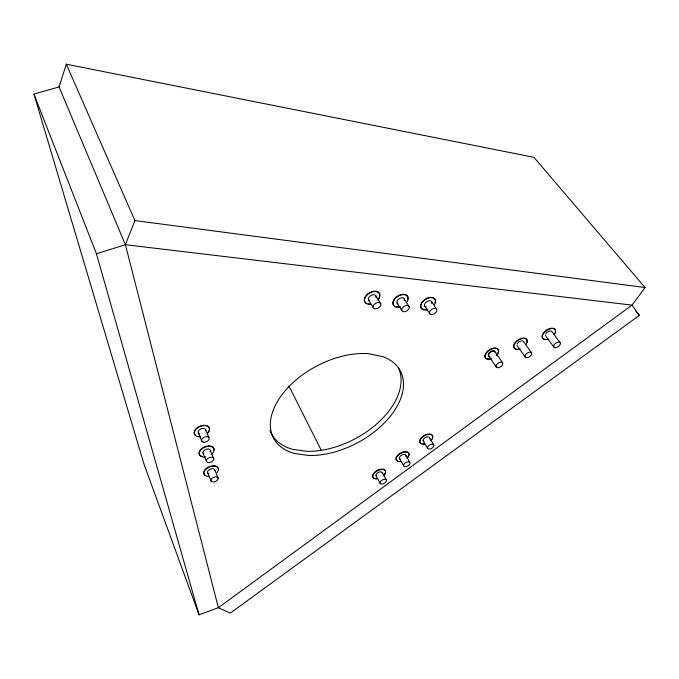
<?xml version="1.0" encoding="UTF-8"?>
<svg xmlns="http://www.w3.org/2000/svg" width="679" height="679" viewBox="0 0 679 679"><rect width="100%" height="100%" fill="white"/><g stroke="black" fill="none" stroke-linecap="round" stroke-linejoin="round"><path stroke-width="1.02" d="M59.048 86.929L66.321 64.208L533.923 157.324L645.05 287.54L632.047 305.126L218.366 607.697L199.032 614.792L144.05 464.3L33.95 94.143L59.048 86.929L125.394 244.712L218.366 607.697L230.266 613.137L639.321 315.404L632.047 305.126L125.394 244.712L96.418 253.742L33.95 94.143M125.394 244.712L134.9 220.573L66.321 64.208M134.9 220.573L645.05 287.54M635.943 311.338L639.321 315.404M560.116 342.64L551.815 331.488A3.794 2.13 -34.6 0 0 550.703 330.987M553.971 347.19L545.738 336.012A3.794 2.13 -34.6 0 1 545.475 335.519M531.428 352.622L523.356 341.333A3.794 2.156 -33.9 0 0 521.43 340.866M525.308 357.171L517.296 345.857A3.794 2.156 -33.9 0 1 517.016 345.373M502.502 362.688L494.668 351.255A3.794 2.181 -33.1 0 0 490.925 351.408M496.4 367.246L488.625 355.788A3.794 2.181 -33.1 0 1 490.094 351.943M431.505 301.476L436.495 309.03M424.918 306.28L429.858 313.859M404.268 298.981L409.157 306.628A4.167 2.64 -32.3 0 1 404.557 311.712A4.167 2.64 -32.3 0 1 402.8 307.451A4.167 2.64 -32.3 0 1 409.157 306.628M397.011 302.91L401.858 310.583M375.894 295.925L380.673 303.674A4.218 2.724 -31.6 0 1 376.073 308.843A4.218 2.724 -31.6 0 1 374.154 304.498A4.218 2.724 -31.6 0 1 380.673 303.674M368.536 299.914L373.263 307.68M429.476 437.59L433.83 444.966A3.573 1.969 -29.6 0 1 429.815 449.031A3.573 1.969 -29.6 0 1 428.398 445.925A3.573 1.969 -29.6 0 1 433.83 444.966M423.221 440.934L427.541 448.327M405.728 455.176L409.921 462.603A3.539 1.944 -28.7 0 1 405.983 466.6A3.539 1.944 -28.7 0 1 404.48 463.587A3.539 1.944 -28.7 0 1 409.921 462.603M399.515 458.495L403.674 465.93M382.311 472.626L386.351 480.095A3.514 1.927 -27.8 0 1 382.302 483.983A3.514 1.927 -27.8 0 1 380.97 480.919A3.514 1.927 -27.8 0 1 386.351 480.095M376.064 475.758L380.07 483.244M288.923 386.028L321.26 450.27M205.482 429.417L208.962 437.658M210.329 450.398L213.766 458.588A3.93 2.385 -22.9 0 1 208.674 462.543A3.93 2.385 -22.9 0 1 207.757 458.469A3.93 2.385 -22.9 0 1 213.766 458.588M214.768 470.021L218.163 478.16A3.845 2.292 -22.9 0 1 213.172 482.005A3.845 2.292 -22.9 0 1 212.298 478.101A3.845 2.292 -22.9 0 1 218.163 478.16M198.378 432.99L201.816 441.248M202.979 452.944L206.365 461.16M207.579 472.533L210.923 480.698M96.418 253.742L199.032 614.792M398.59 368.264A71.524 43.532 -27.9 0 1 377.813 422.941A71.524 43.532 -27.9 0 1 306.866 451.314L292.624 449.328A71.524 43.532 -27.9 0 1 272.763 435.977M272.211 435.112A71.524 43.532 -27.9 0 1 269.979 430.427M393.939 305.694A8.309 5.313 -32.4 0 1 399.311 295.178A8.309 5.313 -32.4 0 1 407.748 299.668M398.59 306.832A8.309 5.313 -32.4 0 1 395.17 306.475M423.976 309.666A8.207 5.143 -33.1 0 1 421.421 303.097A8.207 5.143 -33.1 0 1 430.885 297.317A8.207 5.143 -33.1 0 1 435.044 302.902M427.617 309.318A8.207 5.143 -33.1 0 1 425.725 309.7M366.762 303.547A8.42 5.491 -31.7 0 1 365.905 295.738A8.42 5.491 -31.7 0 1 376.208 291.249A8.42 5.491 -31.7 0 1 378.806 298.31M370.284 303.912A8.42 5.491 -31.7 0 1 368.4 303.946M369.597 300.89A4.193 2.733 -31.7 0 1 368.986 297.275A4.193 2.733 -31.7 0 1 373.722 294.711A4.193 2.733 -31.7 0 1 375.962 297.444M426.2 306.933A4.082 2.555 -33 0 1 424.935 303.657A4.082 2.555 -33 0 1 429.646 300.78A4.082 2.555 -33 0 1 431.725 303.555M398.013 303.869A4.133 2.64 -32.4 0 1 397.512 300.322A4.133 2.64 -32.4 0 1 402.18 297.792A4.133 2.64 -32.4 0 1 404.285 300.474M370.488 304.243A8.42 5.491 -31.7 0 1 365.09 297.725A8.42 5.491 -31.7 0 1 376.421 291.588A8.42 5.491 -31.7 0 1 377.838 300.262M400.754 306.704A8.309 5.313 -32.4 0 1 393.158 302.401A8.309 5.313 -32.4 0 1 403.131 294.61A8.309 5.313 -32.4 0 1 407.23 301.646M427.829 309.649A8.207 5.143 -33 0 1 420.963 305.041A8.207 5.143 -33 0 1 431.106 297.64A8.207 5.143 -33 0 1 434.424 304.846M516.549 349.116A7.613 4.329 -33.9 0 1 514.402 343.566A7.613 4.329 -33.9 0 1 523.085 338.032A7.613 4.329 -33.9 0 1 526.709 342.649M519.851 348.616A7.613 4.329 -33.9 0 1 518.128 349.048M542.674 338.286A7.622 4.269 -34.6 0 1 544.923 331.344A7.622 4.269 -34.6 0 1 553.538 328.356A7.622 4.269 -34.6 0 1 554.242 334.28M546.459 339.228A7.622 4.269 -34.6 0 1 543.616 338.965M489.567 358.962A7.613 4.38 -33.1 0 1 485.358 354.005A7.613 4.38 -33.1 0 1 494.83 347.962A7.613 4.38 -33.1 0 1 497.351 353.997M491.52 358.835A7.613 4.38 -33.1 0 1 485.366 354.794A7.613 4.38 -33.1 0 1 495.56 348.293A7.613 4.38 -33.1 0 1 496.417 355.711M490.068 356.517A3.701 2.13 -33.1 0 1 488.804 354.082A3.701 2.13 -33.1 0 1 492.598 351.23A3.701 2.13 -33.1 0 1 495.169 352.698M548.386 339.11A7.622 4.269 -34.6 0 1 542.504 335.434A7.622 4.269 -34.6 0 1 551.874 328.475A7.622 4.269 -34.6 0 1 554.471 334.586M520.072 348.93A7.613 4.329 -33.9 0 1 513.978 345.305A7.613 4.329 -33.9 0 1 523.314 338.346A7.613 4.329 -33.9 0 1 526.14 344.406M517.135 344.075A3.794 2.156 -33.9 0 1 520.564 341.079M545.627 334.212A3.794 2.13 -34.6 0 1 549.931 331.012M199.541 433.805A3.989 2.504 -22.8 0 1 198.607 430.715A3.989 2.504 -22.8 0 1 203.174 428.415A3.989 2.504 -22.8 0 1 205.686 430.715M203.742 453.945A3.904 2.393 -22.8 0 1 203.87 450.678A3.904 2.393 -22.8 0 1 208.597 449.04A3.904 2.393 -22.8 0 1 210.1 451.747M209.302 429.875A8.012 5.025 -22.8 0 1 207.681 432.744M200.585 436.317A8.012 5.025 -22.8 0 1 198.684 436.385M195.611 435.409A8.012 5.025 -22.8 0 1 199.04 426.548A8.012 5.025 -22.8 0 1 209.37 428.491M205.304 475.368A7.673 4.609 -22.8 0 1 208.139 467.177A7.673 4.609 -22.8 0 1 218.248 468.408M202.07 456.449A7.842 4.812 -22.8 0 1 199.813 450.678A7.842 4.812 -22.8 0 1 208.631 445.925A7.842 4.812 -22.8 0 1 213.902 450.075M209.005 473.755A3.819 2.3 -22.8 0 1 207.927 471.005A3.819 2.3 -22.8 0 1 212.221 468.697A3.819 2.3 -22.8 0 1 214.785 470.649M208.478 476.446A7.681 4.609 -22.8 0 1 204.642 470.725A7.681 4.609 -22.8 0 1 215.014 466.159A7.681 4.609 -22.8 0 1 217 472.694M205.805 456.874A7.842 4.812 -22.8 0 1 199.694 451.501A7.842 4.812 -22.8 0 1 211.093 446.493A7.842 4.812 -22.8 0 1 211.271 454.48M200.738 436.673A8.012 5.025 -22.8 0 1 194.703 431.182A8.012 5.025 -22.8 0 1 205.635 425.682A8.012 5.025 -22.8 0 1 207.833 433.1M376.378 476.157A3.497 1.935 -27.8 0 1 378.823 472.228A3.497 1.935 -27.8 0 1 382.285 473.721M400.372 459.14A3.522 1.952 -28.7 0 1 399.948 456.56A3.522 1.952 -28.7 0 1 403.946 454.429A3.522 1.952 -28.7 0 1 405.745 456.271M377.252 478.5A7.019 3.879 -27.8 0 1 372.661 475.198A7.019 3.879 -27.8 0 1 379.688 469.427A7.019 3.879 -27.8 0 1 385.477 471.752M385.222 472.924A7.019 3.879 -27.8 0 1 383.499 475.368M421.566 443.65A7.13 3.964 -29.6 0 1 420.836 438.328A7.13 3.964 -29.6 0 1 428.933 434A7.13 3.964 -29.6 0 1 432.421 437.845M431.768 439.126A7.13 3.964 -29.6 0 1 430.732 440.391M424.468 443.735A7.13 3.964 -29.6 0 1 422.907 443.854M397.928 461.143A7.079 3.921 -28.7 0 1 397.071 455.957A7.079 3.921 -28.7 0 1 405.1 451.671A7.079 3.921 -28.7 0 1 408.716 455.388M408.087 456.636A7.079 3.921 -28.7 0 1 407.069 457.884M424.052 441.605A3.548 1.978 -29.6 0 1 423.696 438.957A3.548 1.978 -29.6 0 1 427.728 436.809A3.548 1.978 -29.6 0 1 429.468 438.719M424.655 444.049A7.138 3.964 -29.6 0 1 420.454 439.5A7.138 3.964 -29.6 0 1 430.096 434.356A7.138 3.964 -29.6 0 1 430.919 440.705M401.034 461.516A7.079 3.921 -28.7 0 1 396.697 457.12A7.079 3.921 -28.7 0 1 406.271 452.01A7.079 3.921 -28.7 0 1 407.256 458.198M377.422 478.822A7.019 3.879 -27.8 0 1 373.365 474.298A7.019 3.879 -27.8 0 1 382.981 469.478A7.019 3.879 -27.8 0 1 383.669 475.69M308.937 455.507L294.661 453.555A71.762 43.456 -27.9 0 1 281.641 395.203A71.762 43.456 -27.9 0 1 368.629 353.683L383.092 356.721A71.762 43.456 -27.9 0 1 391.885 414.215A71.762 43.456 -27.9 0 1 308.937 455.507M432.005 314.513A4.108 2.555 -32.9 0 0 436.818 309.616A4.108 2.555 -32.9 0 0 430.698 310.184A4.108 2.555 -32.9 0 0 432.005 314.513M527.227 357.621A3.828 2.139 -33.7 0 0 531.708 353.114A3.828 2.139 -33.7 0 0 526.157 353.946A3.828 2.139 -33.7 0 0 527.227 357.621M498.378 367.678A3.828 2.164 -32.9 0 0 502.799 363.172A3.828 2.164 -32.9 0 0 497.172 364.029A3.828 2.164 -32.9 0 0 498.378 367.678M555.846 347.648A3.828 2.113 -34.5 0 0 560.37 343.133A3.828 2.113 -34.5 0 0 554.904 343.947A3.828 2.113 -34.5 0 0 555.846 347.648M203.81 442.216A4.015 2.495 -22.9 0 0 209.191 438.269A4.015 2.495 -22.9 0 0 203.157 437.862A4.015 2.495 -22.9 0 0 203.81 442.216"/></g></svg>
